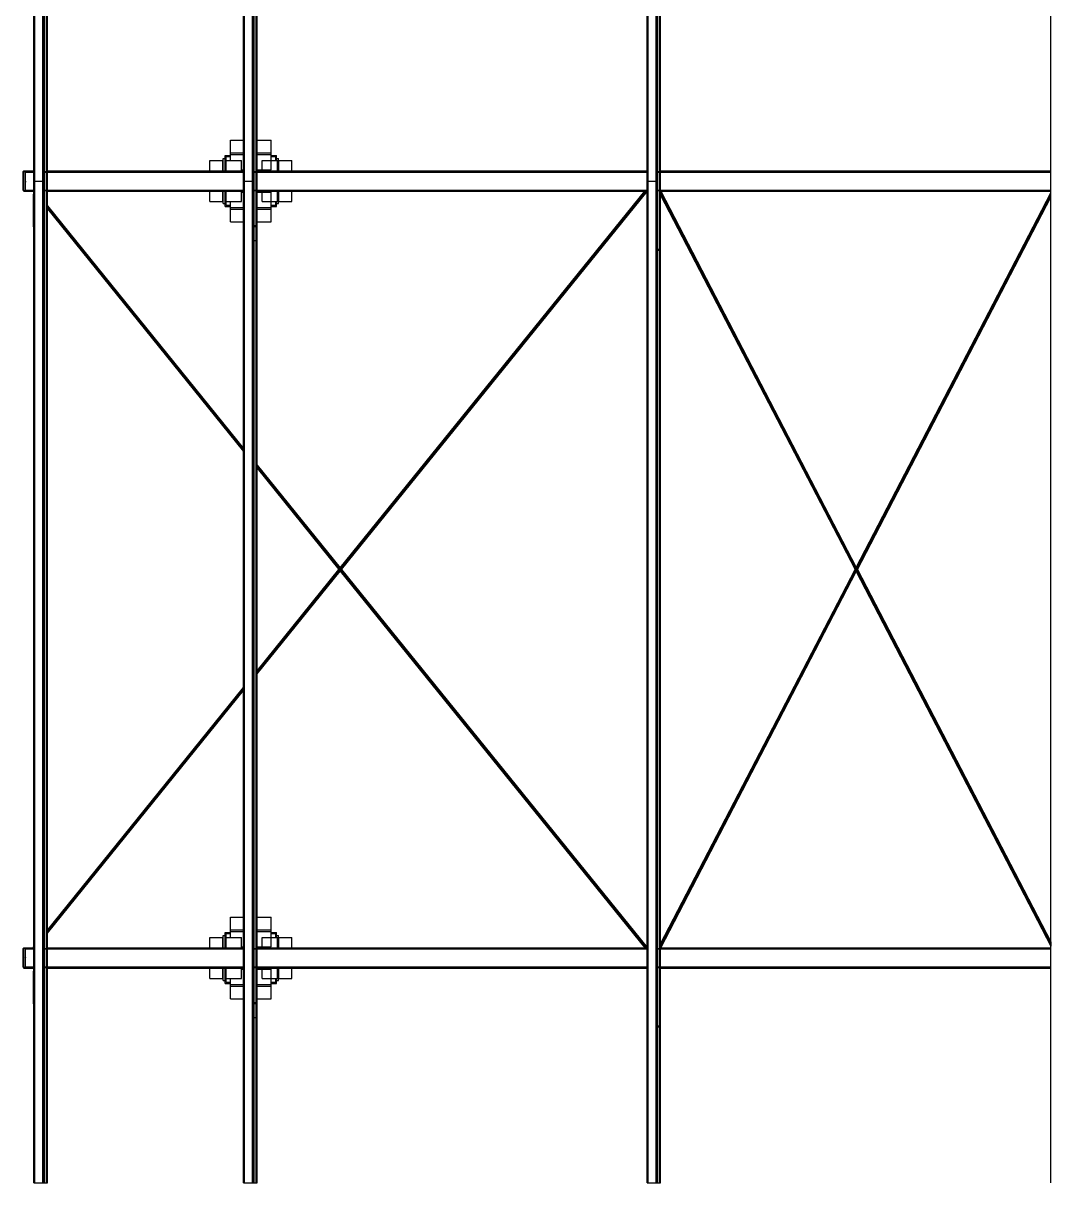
# Model space of a CAD drawing. Header units: millimetres. Extents: x 357 to 945, y 547 to 720.
# Drawn here: x 663.26 to 668.29, y 637.52 to 643.19 of the extents above; entities that cross this region are included whole.
import ezdxf

# ---------------------------------------------------------------- set-up
doc = ezdxf.new("R2010")
doc.units = ezdxf.units.MM
doc.layers.add('PLANTA-VIS', color=7, linetype='Continuous')

msp = doc.modelspace()

# ---------------------------------------------------------------- linework, layer by layer
at = {"layer": 'PLANTA-VIS'}
for p, q in [((663.31416, 642.41622), (663.31416, 646.26622)), ((663.31425, 642.41622), (663.31425, 646.26622)), ((663.31508, 642.41622), (663.31508, 646.26622)), ((663.31652, 642.41622), (663.31652, 646.26622)), ((663.31836, 642.41622), (663.31836, 646.26622)), ((663.35792, 642.41622), (663.35792, 646.26622)), ((663.35986, 642.41622), (663.35986, 646.26622)), ((663.36163, 642.41622), (663.36163, 646.26622)), ((663.36294, 642.41622), (663.36294, 646.26622)), ((663.3636, 642.41622), (663.3636, 646.26622)), ((663.36583, 642.41622), (663.36583, 646.26622)), ((663.37522, 642.41622), (663.37522, 646.26622)), ((663.37769, 642.41622), (663.37769, 646.26622)), ((663.37992, 642.41622), (663.37992, 646.26622)), ((664.3399, 642.41622), (664.3399, 646.26622)), ((664.33999, 642.41622), (664.33999, 646.26622)), ((664.34082, 642.41622), (664.34082, 646.26622)), ((664.34226, 642.41622), (664.34226, 646.26622)), ((664.3441, 642.41622), (664.3441, 646.26622)), ((664.38365, 642.41622), (664.38365, 646.26622)), ((664.3856, 642.41622), (664.3856, 646.26622)), ((664.38737, 642.41622), (664.38737, 646.26622)), ((664.38868, 642.41622), (664.38868, 646.26622)), ((664.38934, 642.41622), (664.38934, 646.26622)), ((664.39158, 642.41622), (664.39158, 646.26622)), ((664.4035, 642.41622), (664.4035, 646.26622)), ((664.40573, 642.41622), (664.40573, 646.26622)), ((666.3149, 642.41622), (666.3149, 646.26622)), ((666.31499, 642.41622), (666.31499, 646.26622)), ((666.31582, 642.41622), (666.31582, 646.26622)), ((666.31726, 642.41622), (666.31726, 646.26622)), ((666.3191, 642.41622), (666.3191, 646.26622)), ((666.35865, 642.41622), (666.35865, 646.26622)), ((666.3606, 642.41622), (666.3606, 646.26622)), ((666.36237, 642.41622), (666.36237, 646.26622)), ((666.36368, 642.41622), (666.36368, 646.26622)), ((666.36434, 642.41622), (666.36434, 646.26622)), ((666.36658, 642.41622), (666.36658, 646.26622)), ((666.3785, 642.41622), (666.3785, 646.26622)), ((666.38073, 642.41622), (666.38073, 646.26622)), ((668.2899, 642.41622), (668.2899, 646.26622)), ((664.40103, 642.41622), (664.40103, 646.04545)), ((666.37603, 642.41622), (666.37603, 645.92859)), ((664.27553, 642.55397), (664.27553, 642.61622)), ((664.27553, 642.61622), (664.3399, 642.61622)), ((664.40573, 642.61622), (664.47553, 642.61622)), ((664.47553, 642.55397), (664.47553, 642.61622)), ((664.25053, 642.49122), (664.25053, 642.54122)), ((664.25053, 642.54122), (664.27553, 642.54122)), ((664.27553, 642.54622), (664.27553, 642.55397)), ((664.27553, 642.55397), (664.3399, 642.55397)), ((664.27553, 642.51622), (664.27553, 642.54622)), ((664.27553, 642.54622), (664.3399, 642.54622)), ((664.40573, 642.55397), (664.47553, 642.55397)), ((664.40573, 642.54622), (664.47553, 642.54622)), ((664.47553, 642.54622), (664.47553, 642.55397)), ((664.47553, 642.47122), (664.47553, 642.54622)), ((664.47553, 642.54122), (664.50053, 642.54122)), ((664.50053, 642.51622), (664.50053, 642.54122)), ((664.17553, 642.51622), (664.23778, 642.51622)), ((664.17553, 642.46622), (664.17553, 642.51622)), ((664.23778, 642.51622), (664.24053, 642.51622)), ((664.23778, 642.46622), (664.23778, 642.51622)), ((664.24053, 642.46622), (664.24053, 642.52601)), ((664.24053, 642.52601), (664.25053, 642.52601)), ((664.25053, 642.49122), (664.25543, 642.49122)), ((664.25053, 642.46622), (664.25053, 642.49122)), ((664.25543, 642.51622), (664.33043, 642.51622)), ((664.25543, 642.46622), (664.25543, 642.51622)), ((664.25553, 642.53622), (664.27553, 642.53622)), ((664.25553, 642.51622), (664.25553, 642.53622)), ((664.33043, 642.46622), (664.33043, 642.51622)), ((664.43053, 642.46622), (664.43053, 642.51622)), ((664.43053, 642.51622), (664.50553, 642.51622)), ((664.47553, 642.53622), (664.49553, 642.53622)), ((664.49553, 642.53622), (664.49553, 642.51622)), ((664.50053, 642.52601), (664.51053, 642.52601)), ((664.50553, 642.46622), (664.50553, 642.51622)), ((664.51053, 642.46622), (664.51053, 642.52601)), ((664.51053, 642.51622), (664.51328, 642.51622)), ((664.51328, 642.51622), (664.57553, 642.51622)), ((664.51328, 642.46622), (664.51328, 642.51622)), ((664.57553, 642.46622), (664.57553, 642.51622)), ((663.26164, 642.46022), (663.26209, 642.46252)), ((663.26164, 642.37222), (663.26164, 642.46022)), ((663.26209, 642.46252), (663.26339, 642.46447)), ((663.26339, 642.46447), (663.26534, 642.46577)), ((663.26464, 642.46022), (663.26486, 642.46137)), ((663.26464, 642.37222), (663.26464, 642.46022)), ((663.26486, 642.46137), (663.26551, 642.46234)), ((663.26534, 642.46577), (663.26764, 642.46622)), ((663.26551, 642.46234), (663.26649, 642.46299)), ((663.26649, 642.46299), (663.26764, 642.46322)), ((663.26764, 642.46622), (663.27436, 642.46622)), ((663.26764, 642.46322), (663.27361, 642.46322)), ((663.27347, 642.46022), (663.27354, 642.46252)), ((663.27347, 642.37222), (663.27347, 642.46022)), ((663.27347, 642.46022), (663.31416, 642.46022)), ((663.27354, 642.46252), (663.27373, 642.46447)), ((663.27354, 642.46252), (663.31416, 642.46252)), ((663.27373, 642.46447), (663.27402, 642.46577)), ((663.27373, 642.46447), (663.31416, 642.46447)), ((663.27402, 642.46577), (663.27436, 642.46622)), ((663.27402, 642.46577), (663.31416, 642.46577)), ((663.27436, 642.46622), (663.31416, 642.46622)), ((663.36583, 642.46252), (663.37522, 642.46252)), ((663.36583, 642.46022), (663.37522, 642.46022)), ((663.37992, 642.46622), (664.3399, 642.46622)), ((663.37992, 642.46577), (664.3399, 642.46577)), ((663.37992, 642.46447), (664.3399, 642.46447)), ((663.37992, 642.46252), (664.3399, 642.46252)), ((663.37992, 642.46022), (664.3399, 642.46022)), ((664.33043, 642.47122), (664.3399, 642.47122)), ((664.39158, 642.46252), (664.40103, 642.46252)), ((664.39158, 642.46022), (664.40103, 642.46022)), ((664.40573, 642.47122), (664.47553, 642.47122)), ((664.40573, 642.46622), (666.3149, 642.46622)), ((664.40573, 642.46577), (666.3149, 642.46577)), ((664.40573, 642.46447), (666.3149, 642.46447)), ((664.40573, 642.46252), (666.3149, 642.46252)), ((664.40573, 642.46022), (666.3149, 642.46022)), ((666.36658, 642.46252), (666.37603, 642.46252)), ((666.36658, 642.46022), (666.37603, 642.46022)), ((666.38073, 642.46622), (668.2899, 642.46622)), ((666.38073, 642.46577), (668.2899, 642.46577)), ((666.38073, 642.46447), (668.2899, 642.46447)), ((666.38073, 642.46252), (668.2899, 642.46252)), ((666.38073, 642.46022), (668.2899, 642.46022)), ((663.26164, 642.37222), (663.26209, 642.36993)), ((663.26209, 642.36993), (663.26339, 642.36798)), ((663.26464, 642.37222), (663.26486, 642.37108)), ((663.26486, 642.37108), (663.26551, 642.3701)), ((663.26551, 642.3701), (663.26649, 642.36945)), ((663.26649, 642.36945), (663.26764, 642.36922)), ((663.26764, 642.36922), (663.27361, 642.36922)), ((663.27188, 642.4134), (663.27183, 642.41329)), ((663.27183, 642.41329), (663.27183, 642.41322)), ((663.27183, 642.41329), (663.27347, 642.41125)), ((663.27183, 642.41322), (663.27347, 642.41119)), ((663.27199, 642.41356), (663.27188, 642.4134)), ((663.27188, 642.4134), (663.27347, 642.41143)), ((663.27215, 642.41376), (663.27199, 642.41356)), ((663.27199, 642.41356), (663.27347, 642.41172)), ((663.27237, 642.414), (663.27215, 642.41376)), ((663.27215, 642.41376), (663.27347, 642.41213)), ((663.27264, 642.41427), (663.27237, 642.414)), ((663.27237, 642.414), (663.27347, 642.41264)), ((663.27296, 642.41457), (663.27264, 642.41427)), ((663.27264, 642.41427), (663.27347, 642.41324)), ((663.27331, 642.4149), (663.27296, 642.41457)), ((663.27296, 642.41457), (663.27347, 642.41394)), ((663.27347, 642.41505), (663.27331, 642.4149)), ((663.27331, 642.4149), (663.27347, 642.41471)), ((663.27347, 642.37222), (663.27354, 642.36993)), ((663.27347, 642.37222), (663.31416, 642.37222)), ((663.27354, 642.36993), (663.27373, 642.36798)), ((663.27354, 642.36993), (663.31416, 642.36993)), ((663.31416, 642.41622), (663.31425, 642.41622)), ((663.31416, 637.51622), (663.31416, 642.41622)), ((663.31416, 642.41622), (663.31425, 642.41622)), ((663.31425, 642.41622), (663.31508, 642.41622)), ((663.31425, 637.51622), (663.31425, 642.41622)), ((663.31425, 642.41622), (663.31508, 642.41622)), ((663.31508, 642.41622), (663.31652, 642.41622)), ((663.31508, 637.51622), (663.31508, 642.41622)), ((663.31508, 642.41622), (663.31652, 642.41622)), ((663.31652, 642.41622), (663.31836, 642.41622)), ((663.31652, 637.51622), (663.31652, 642.41622)), ((663.31652, 642.41622), (663.31836, 642.41622)), ((663.31836, 642.41622), (663.35792, 642.41622)), ((663.31836, 637.51622), (663.31836, 642.41622)), ((663.31836, 642.41622), (663.35792, 642.41622)), ((663.35792, 642.41622), (663.35986, 642.41622)), ((663.35792, 637.51622), (663.35792, 642.41622)), ((663.35792, 642.41622), (663.35986, 642.41622)), ((663.35986, 642.41622), (663.36163, 642.41622)), ((663.35986, 637.51622), (663.35986, 642.41622)), ((663.35986, 642.41622), (663.36163, 642.41622)), ((663.36163, 642.41622), (663.36294, 642.41622)), ((663.36163, 637.51622), (663.36163, 642.41622)), ((663.36163, 642.41622), (663.36294, 642.41622)), ((663.36294, 642.41622), (663.3636, 642.41622)), ((663.36294, 637.51622), (663.36294, 642.41622)), ((663.36294, 642.41622), (663.3636, 642.41622)), ((663.3636, 642.41622), (663.36583, 642.41622)), ((663.3636, 637.51622), (663.3636, 642.41622)), ((663.3636, 642.41622), (663.36583, 642.41622)), ((663.36583, 637.51622), (663.36583, 642.41622)), ((663.36583, 642.37222), (663.37522, 642.37222)), ((663.36583, 642.36993), (663.37522, 642.36993)), ((663.37522, 642.41622), (663.37769, 642.41622)), ((663.37522, 637.51622), (663.37522, 642.41622)), ((663.37522, 642.41622), (663.37769, 642.41622)), ((663.37769, 642.41622), (663.37992, 642.41622)), ((663.37769, 637.51622), (663.37769, 642.41622)), ((663.37769, 642.41622), (663.37992, 642.41622)), ((663.37992, 637.51622), (663.37992, 642.41622)), ((663.37992, 642.37222), (664.3399, 642.37222)), ((663.37992, 642.36993), (664.3399, 642.36993)), ((664.3399, 642.41622), (664.33999, 642.41622)), ((664.3399, 637.51622), (664.3399, 642.41622)), ((664.3399, 642.41622), (664.33999, 642.41622)), ((664.33999, 642.41622), (664.34082, 642.41622)), ((664.33999, 637.51622), (664.33999, 642.41622)), ((664.33999, 642.41622), (664.34082, 642.41622)), ((664.34082, 642.41622), (664.34226, 642.41622)), ((664.34082, 637.51622), (664.34082, 642.41622)), ((664.34082, 642.41622), (664.34226, 642.41622)), ((664.34226, 642.41622), (664.3441, 642.41622)), ((664.34226, 637.51622), (664.34226, 642.41622)), ((664.34226, 642.41622), (664.3441, 642.41622)), ((664.3441, 642.41622), (664.38365, 642.41622)), ((664.3441, 637.51622), (664.3441, 642.41622)), ((664.3441, 642.41622), (664.38365, 642.41622)), ((664.38365, 642.41622), (664.3856, 642.41622)), ((664.38365, 637.51622), (664.38365, 642.41622)), ((664.38365, 642.41622), (664.3856, 642.41622)), ((664.3856, 642.41622), (664.38737, 642.41622)), ((664.3856, 637.51622), (664.3856, 642.41622)), ((664.3856, 642.41622), (664.38737, 642.41622)), ((664.38737, 642.41622), (664.38868, 642.41622)), ((664.38737, 637.51622), (664.38737, 642.41622)), ((664.38737, 642.41622), (664.38868, 642.41622)), ((664.38868, 642.41622), (664.38934, 642.41622)), ((664.38868, 637.51622), (664.38868, 642.41622)), ((664.38868, 642.41622), (664.38934, 642.41622)), ((664.38934, 642.41622), (664.39158, 642.41622)), ((664.38934, 637.51622), (664.38934, 642.41622)), ((664.38934, 642.41622), (664.39158, 642.41622)), ((664.39158, 637.51622), (664.39158, 642.41622)), ((664.39158, 642.37222), (664.40103, 642.37222)), ((664.39158, 642.36993), (664.40103, 642.36993)), ((664.40103, 642.41622), (664.4035, 642.41622)), ((664.40103, 642.19837), (664.40103, 642.41622)), ((664.40103, 642.41622), (664.4035, 642.41622)), ((664.4035, 642.41622), (664.40573, 642.41622)), ((664.4035, 637.51622), (664.4035, 642.41622)), ((664.4035, 642.41622), (664.40573, 642.41622)), ((664.40573, 637.51622), (664.40573, 642.41622)), ((664.40573, 642.37222), (666.3149, 642.37222)), ((664.40573, 642.36993), (666.3149, 642.36993)), ((666.3149, 642.41622), (666.31499, 642.41622)), ((666.3149, 637.51622), (666.3149, 642.41622)), ((666.3149, 642.41622), (666.31499, 642.41622)), ((666.31499, 642.41622), (666.31582, 642.41622)), ((666.31499, 637.51622), (666.31499, 642.41622)), ((666.31499, 642.41622), (666.31582, 642.41622)), ((666.31582, 642.41622), (666.31726, 642.41622)), ((666.31582, 637.51622), (666.31582, 642.41622)), ((666.31582, 642.41622), (666.31726, 642.41622)), ((666.31726, 642.41622), (666.3191, 642.41622)), ((666.31726, 637.51622), (666.31726, 642.41622)), ((666.31726, 642.41622), (666.3191, 642.41622)), ((666.3191, 642.41622), (666.35865, 642.41622)), ((666.3191, 637.51622), (666.3191, 642.41622)), ((666.3191, 642.41622), (666.35865, 642.41622)), ((666.35865, 642.41622), (666.3606, 642.41622)), ((666.35865, 637.51622), (666.35865, 642.41622)), ((666.35865, 642.41622), (666.3606, 642.41622)), ((666.3606, 642.41622), (666.36237, 642.41622)), ((666.3606, 637.51622), (666.3606, 642.41622)), ((666.3606, 642.41622), (666.36237, 642.41622)), ((666.36237, 642.41622), (666.36368, 642.41622)), ((666.36237, 637.51622), (666.36237, 642.41622)), ((666.36237, 642.41622), (666.36368, 642.41622)), ((666.36368, 642.41622), (666.36434, 642.41622)), ((666.36368, 637.51622), (666.36368, 642.41622)), ((666.36368, 642.41622), (666.36434, 642.41622)), ((666.36434, 642.41622), (666.36658, 642.41622)), ((666.36434, 637.51622), (666.36434, 642.41622)), ((666.36434, 642.41622), (666.36658, 642.41622)), ((666.36658, 637.51622), (666.36658, 642.41622)), ((666.36658, 642.37222), (666.37603, 642.37222)), ((666.36658, 642.36993), (666.37603, 642.36993)), ((666.37603, 642.41622), (666.3785, 642.41622)), ((666.37603, 642.08402), (666.37603, 642.41622)), ((666.37603, 642.41622), (666.3785, 642.41622)), ((666.3785, 642.41622), (666.38073, 642.41622)), ((666.3785, 637.51622), (666.3785, 642.41622)), ((666.3785, 642.41622), (666.38073, 642.41622)), ((666.38073, 637.51622), (666.38073, 642.41622)), ((666.38073, 642.37222), (668.2899, 642.37222)), ((666.38073, 642.36993), (668.2899, 642.36993)), ((668.2899, 642.41622), (668.28999, 642.41622)), ((668.2899, 637.51622), (668.2899, 642.41622)), ((668.2899, 642.41622), (668.28999, 642.41622)), ((663.26339, 642.36798), (663.26534, 642.36668)), ((663.26534, 642.36668), (663.26764, 642.36622)), ((663.26764, 642.36622), (663.27436, 642.36622)), ((663.27373, 642.36798), (663.27402, 642.36668)), ((663.27373, 642.36798), (663.31416, 642.36798)), ((663.27402, 642.36668), (663.27436, 642.36622)), ((663.27402, 642.36668), (663.31416, 642.36668)), ((663.27436, 642.36622), (663.31416, 642.36622)), ((663.30987, 642.36622), (663.31416, 642.36091)), ((663.30992, 642.36622), (663.31416, 642.36097)), ((663.31006, 642.36622), (663.31416, 642.36115)), ((663.3103, 642.36622), (663.31416, 642.36144)), ((663.31062, 642.36622), (663.31416, 642.36184)), ((663.31104, 642.36622), (663.31416, 642.36235)), ((663.31153, 642.36622), (663.31416, 642.36296)), ((663.31209, 642.36622), (663.31416, 642.36365)), ((663.31268, 642.35043), (663.31367, 642.3553)), ((663.31268, 642.24465), (663.31268, 642.35043)), ((663.31271, 642.36622), (663.31416, 642.36442)), ((663.31338, 642.36622), (663.31416, 642.36526)), ((663.31367, 642.3553), (663.31416, 642.35602)), ((663.31367, 642.24951), (663.31367, 642.3553)), ((663.3141, 642.36622), (663.31416, 642.36614)), ((663.37992, 642.36798), (664.3399, 642.36798)), ((663.37992, 642.36668), (664.3399, 642.36668)), ((663.37992, 642.36622), (664.3399, 642.36622)), ((664.17553, 642.31622), (664.17553, 642.36622)), ((664.17553, 642.31622), (664.23778, 642.31622)), ((664.23778, 642.31622), (664.23778, 642.36622)), ((664.23778, 642.31622), (664.24053, 642.31622)), ((664.24053, 642.30643), (664.24053, 642.36622)), ((664.25053, 642.34122), (664.25053, 642.36622)), ((664.25053, 642.34122), (664.25543, 642.34122)), ((664.25053, 642.29122), (664.25053, 642.34122)), ((664.25543, 642.31622), (664.25543, 642.36622)), ((664.25543, 642.31622), (664.33043, 642.31622)), ((664.25553, 642.29622), (664.25553, 642.31622)), ((664.27553, 642.28622), (664.27553, 642.31622)), ((664.33043, 642.31622), (664.33043, 642.36622)), ((664.33043, 642.36122), (664.3399, 642.36122)), ((664.40573, 642.36798), (666.3149, 642.36798)), ((664.40573, 642.36668), (666.3149, 642.36668)), ((664.40573, 640.01336), (666.30969, 642.36622)), ((664.40573, 642.36622), (666.3149, 642.36622)), ((664.40573, 642.36122), (664.47553, 642.36122)), ((664.43053, 642.31622), (664.43053, 642.36622)), ((664.43053, 642.31622), (664.50553, 642.31622)), ((664.47553, 642.28622), (664.47553, 642.36122)), ((664.49553, 642.31622), (664.49553, 642.29622)), ((664.50053, 642.29122), (664.50053, 642.31622)), ((664.50553, 642.31622), (664.50553, 642.36622)), ((664.51053, 642.30643), (664.51053, 642.36622)), ((664.51053, 642.31622), (664.51328, 642.31622)), ((664.51328, 642.31622), (664.51328, 642.36622)), ((664.51328, 642.31622), (664.57553, 642.31622)), ((664.57553, 642.31622), (664.57553, 642.36622)), ((664.8123, 640.51673), (666.30893, 642.36622)), ((664.81233, 640.51768), (666.30818, 642.36622)), ((664.81236, 640.5186), (666.30747, 642.36622)), ((664.81239, 640.51948), (666.30679, 642.36622)), ((664.81244, 640.5203), (666.30617, 642.36622)), ((664.81249, 640.52106), (666.30561, 642.36622)), ((664.81255, 640.52175), (666.30512, 642.36622)), ((664.81262, 640.52234), (666.30471, 642.36622)), ((664.8127, 640.52284), (666.30438, 642.36622)), ((664.81278, 640.52323), (666.30414, 642.36622)), ((664.81286, 640.52352), (666.304, 642.36622)), ((664.81295, 640.52368), (666.30395, 642.36622)), ((664.81342, 640.51622), (666.31046, 642.36622)), ((664.81418, 640.51622), (666.31122, 642.36622)), ((664.81493, 640.51622), (666.31197, 642.36622)), ((664.81564, 640.51622), (666.31268, 642.36622)), ((664.81632, 640.51622), (666.31336, 642.36622)), ((664.81694, 640.51622), (666.31398, 642.36622)), ((664.8175, 640.51622), (666.31454, 642.36622)), ((664.81799, 640.51622), (666.3149, 642.36606)), ((664.8184, 640.51622), (666.3149, 642.36555)), ((664.81873, 640.51622), (666.3149, 642.36515)), ((664.81897, 640.51622), (666.3149, 642.36485)), ((664.81911, 640.51622), (666.3149, 642.36467)), ((664.81916, 640.51622), (666.3149, 642.36462)), ((666.38073, 642.36798), (668.2899, 642.36798)), ((666.38073, 642.36668), (668.2899, 642.36668)), ((666.38073, 642.36622), (668.2899, 642.36622)), ((666.38073, 642.36564), (667.33762, 640.52453)), ((666.38073, 642.36469), (667.33756, 640.52372)), ((666.38073, 642.36364), (667.3375, 640.52279)), ((666.38073, 642.36251), (667.33744, 640.52175)), ((666.38073, 642.3613), (667.3374, 640.52063)), ((666.38073, 642.36005), (667.33737, 640.51943)), ((666.38073, 642.35876), (667.33735, 640.51818)), ((666.38073, 642.35746), (667.33735, 640.51689)), ((666.38073, 642.35618), (668.2899, 638.68284)), ((666.38073, 642.35492), (667.33638, 640.51622)), ((666.38073, 642.35371), (667.33575, 640.51622)), ((666.38073, 642.35258), (667.33516, 640.51622)), ((666.38073, 642.35153), (667.33461, 640.51622)), ((666.38073, 642.35058), (667.33412, 640.51622)), ((666.38073, 642.34976), (667.33369, 640.51622)), ((666.38073, 638.67626), (668.2899, 642.3496)), ((666.38073, 642.34906), (667.33333, 640.51622)), ((666.38073, 642.34851), (667.33304, 640.51622)), ((666.38073, 642.34811), (667.33284, 640.51622)), ((666.38073, 642.34786), (667.33271, 640.51622)), ((666.38073, 642.34778), (667.33267, 640.51622)), ((666.38086, 642.36622), (667.3377, 640.52521)), ((666.38122, 642.36622), (667.33778, 640.52575)), ((666.38151, 642.36622), (667.33786, 640.52614)), ((666.38172, 642.36622), (667.33795, 640.52638)), ((666.38185, 642.36622), (667.33801, 640.5265)), ((666.38189, 642.36622), (667.33803, 640.52654)), ((667.33732, 640.51804), (668.2899, 642.35085)), ((667.33735, 640.5193), (668.2899, 642.35206)), ((667.33739, 640.52051), (668.2899, 642.3532)), ((667.33743, 640.52164), (668.2899, 642.35425)), ((667.33748, 640.52269), (668.2899, 642.35519)), ((667.33754, 640.52363), (668.2899, 642.35602)), ((667.33761, 640.52446), (668.2899, 642.35671)), ((667.33769, 640.52515), (668.2899, 642.35726)), ((667.3377, 640.51622), (668.2899, 642.34831)), ((667.33777, 640.52571), (668.2899, 642.35767)), ((667.33785, 640.52611), (668.2899, 642.35791)), ((667.33794, 640.52636), (668.2899, 642.35799)), ((667.33837, 640.51622), (668.2899, 642.34701)), ((667.33904, 640.51622), (668.2899, 642.34573)), ((667.33969, 640.51622), (668.2899, 642.34447)), ((667.34032, 640.51622), (668.2899, 642.34327)), ((667.34091, 640.51622), (668.2899, 642.34213)), ((667.34146, 640.51622), (668.2899, 642.34108)), ((667.34195, 640.51622), (668.2899, 642.34013)), ((667.34238, 640.51622), (668.2899, 642.33931)), ((667.34274, 640.51622), (668.2899, 642.33861)), ((667.34302, 640.51622), (668.2899, 642.33806)), ((667.34323, 640.51622), (668.2899, 642.33766)), ((667.34336, 640.51622), (668.2899, 642.33742)), ((667.3434, 640.51622), (668.2899, 642.33734)), ((663.37992, 642.29479), (664.3399, 641.10847)), ((663.37992, 642.29473), (664.3399, 641.10841)), ((663.37992, 642.29455), (664.3399, 641.10823)), ((663.37992, 642.29425), (664.3399, 641.10794)), ((663.37992, 642.29385), (664.3399, 641.10753)), ((663.37992, 642.29334), (664.3399, 641.10702)), ((663.37992, 642.29273), (664.3399, 641.10642)), ((663.37992, 642.29204), (664.3399, 641.10572)), ((663.37992, 642.29127), (664.3399, 641.10495)), ((663.37992, 642.29044), (664.3399, 641.10412)), ((663.37992, 642.28955), (664.3399, 641.10324)), ((663.37992, 642.28863), (664.3399, 641.10232)), ((663.37992, 642.28769), (664.3399, 641.10137)), ((663.37992, 642.28674), (664.3399, 641.10042)), ((663.37992, 642.2858), (664.3399, 641.09948)), ((663.37992, 642.28487), (664.3399, 641.09856)), ((663.37992, 642.28399), (664.3399, 641.09767)), ((663.37992, 642.28316), (664.3399, 641.09684)), ((663.37992, 642.28239), (664.3399, 641.09607)), ((663.37992, 642.2817), (664.3399, 641.09538)), ((663.37992, 642.28109), (664.3399, 641.09477)), ((663.37992, 642.28058), (664.3399, 641.09426)), ((663.37992, 642.28018), (664.3399, 641.09386)), ((663.37992, 642.27988), (664.3399, 641.09356)), ((663.37992, 642.2797), (664.3399, 641.09339)), ((663.37992, 642.27964), (664.3399, 641.09333)), ((664.24053, 642.30643), (664.25053, 642.30643)), ((664.25053, 642.29122), (664.27553, 642.29122)), ((664.27553, 642.29622), (664.25553, 642.29622)), ((664.27553, 642.27847), (664.27553, 642.28622)), ((664.27553, 642.28622), (664.3399, 642.28622)), ((664.27553, 642.21622), (664.27553, 642.27847)), ((664.27553, 642.27847), (664.3399, 642.27847)), ((664.40573, 642.28622), (664.47553, 642.28622)), ((664.40573, 642.27847), (664.47553, 642.27847)), ((664.49553, 642.29622), (664.47553, 642.29622)), ((664.47553, 642.29122), (664.50053, 642.29122)), ((664.47553, 642.27847), (664.47553, 642.28622)), ((664.47553, 642.21622), (664.47553, 642.27847)), ((664.50053, 642.30643), (664.51053, 642.30643)), ((663.31268, 642.24465), (663.31367, 642.24951)), ((663.31268, 642.19182), (663.31268, 642.24465)), ((663.31367, 642.24951), (663.31416, 642.25023)), ((664.27553, 642.21622), (664.3399, 642.21622)), ((664.39158, 642.19819), (664.40292, 642.19819)), ((664.40292, 642.19819), (664.40292, 642.19829)), ((664.40292, 642.19656), (664.40292, 642.19819)), ((664.40573, 642.21622), (664.47553, 642.21622)), ((663.31268, 642.19182), (663.31367, 642.18695)), ((663.31367, 642.18695), (663.31416, 642.18622)), ((664.39158, 642.19334), (664.40103, 642.19334)), ((664.40103, 638.39837), (664.40103, 642.19545)), ((664.39158, 642.12551), (664.40024, 642.12551)), ((664.39158, 642.12066), (664.39201, 642.12066)), ((666.36658, 642.08339), (666.37792, 642.08339)), ((666.36658, 642.07859), (666.37792, 642.07859)), ((666.37603, 638.28402), (666.37603, 642.07859)), ((666.37792, 642.08339), (666.37792, 642.08394)), ((666.37792, 642.07859), (666.37792, 642.08339)), ((666.36658, 642.01146), (666.36681, 642.01146)), ((664.40573, 641.02712), (664.81303, 640.52379)), ((664.40573, 641.02706), (664.81301, 640.52376)), ((664.40573, 641.02688), (664.81294, 640.52366)), ((664.40573, 641.02659), (664.81285, 640.52348)), ((664.40573, 641.02618), (664.81277, 640.52318)), ((664.40573, 641.02567), (664.81269, 640.52277)), ((664.40573, 641.02507), (664.81262, 640.52225)), ((664.40573, 641.02437), (664.81255, 640.52164)), ((664.40573, 641.0236), (664.81249, 640.52094)), ((664.40573, 641.02277), (664.81244, 640.52017)), ((664.40573, 641.02189), (664.8124, 640.51934)), ((664.40573, 641.02097), (664.81237, 640.51845)), ((664.40573, 641.02002), (664.81236, 640.51752)), ((664.40573, 641.01907), (666.30969, 638.66622)), ((664.40573, 641.01813), (664.81189, 640.51622)), ((664.40573, 641.01721), (664.81114, 640.51622)), ((664.40573, 641.01632), (664.81043, 640.51622)), ((664.40573, 641.01549), (664.80975, 640.51622)), ((664.40573, 641.01472), (664.80913, 640.51622)), ((664.40573, 641.01403), (664.80857, 640.51622)), ((664.40573, 641.01342), (664.80808, 640.51622)), ((664.40573, 641.01291), (664.80767, 640.51622)), ((664.40573, 641.01251), (664.80734, 640.51622)), ((664.40573, 641.01221), (664.8071, 640.51622)), ((664.40573, 641.01204), (664.80696, 640.51622)), ((664.40573, 641.01198), (664.80691, 640.51622)), ((664.40573, 640.02046), (664.80691, 640.51622)), ((664.40573, 640.01431), (664.81189, 640.51622)), ((664.40573, 640.01523), (664.81114, 640.51622)), ((664.40573, 640.01611), (664.81043, 640.51622)), ((664.40573, 640.01694), (664.80975, 640.51622)), ((664.40573, 640.01771), (664.80913, 640.51622)), ((664.40573, 640.01841), (664.80857, 640.51622)), ((664.40573, 640.01901), (664.80808, 640.51622)), ((664.40573, 640.01952), (664.80767, 640.51622)), ((664.40573, 640.01993), (664.80734, 640.51622)), ((664.40573, 640.02022), (664.8071, 640.51622)), ((664.40573, 640.0204), (664.80696, 640.51622)), ((664.40573, 640.01241), (664.81236, 640.51491)), ((664.40573, 640.01147), (664.81237, 640.51398)), ((664.40573, 640.01055), (664.8124, 640.51309)), ((664.40573, 640.00966), (664.81244, 640.51226)), ((664.40573, 640.00883), (664.81249, 640.51149)), ((664.40573, 640.00806), (664.81255, 640.51079)), ((664.40573, 640.00737), (664.81262, 640.51018)), ((664.40573, 640.00676), (664.81269, 640.50967)), ((664.40573, 640.00625), (664.81277, 640.50926)), ((664.40573, 640.00585), (664.81285, 640.50896)), ((664.40573, 640.00555), (664.81294, 640.50877)), ((664.40573, 640.00538), (664.81301, 640.50868)), ((664.40573, 640.00532), (664.81303, 640.50865)), ((664.8123, 640.5157), (666.30892, 638.66622)), ((664.81233, 640.51475), (666.30818, 638.66622)), ((664.81236, 640.51383), (666.30746, 638.66622)), ((664.81239, 640.51295), (666.30679, 638.66622)), ((664.81244, 640.51213), (666.30617, 638.66622)), ((664.81249, 640.51137), (666.30561, 638.66622)), ((664.81255, 640.51069), (666.30512, 638.66622)), ((664.81262, 640.51009), (666.3047, 638.66622)), ((664.8127, 640.50959), (666.30438, 638.66622)), ((664.81278, 640.5092), (666.30414, 638.66622)), ((664.81286, 640.50892), (666.30399, 638.66622)), ((664.81295, 640.50875), (666.30395, 638.66622)), ((664.81342, 640.51622), (666.31046, 638.66622)), ((664.81418, 640.51622), (666.31122, 638.66622)), ((664.81493, 640.51622), (666.31197, 638.66622)), ((664.81564, 640.51622), (666.31268, 638.66622)), ((664.81632, 640.51622), (666.31335, 638.66622)), ((664.81694, 640.51622), (666.31398, 638.66622)), ((664.8175, 640.51622), (666.31454, 638.66622)), ((664.81799, 640.51622), (666.3149, 638.66637)), ((664.8184, 640.51622), (666.3149, 638.66688)), ((664.81873, 640.51622), (666.3149, 638.66729)), ((664.81897, 640.51622), (666.3149, 638.66758)), ((664.81911, 640.51622), (666.3149, 638.66776)), ((664.81916, 640.51622), (666.3149, 638.66782)), ((666.38073, 638.68465), (667.33267, 640.51622)), ((666.38073, 638.67751), (667.33638, 640.51622)), ((666.38073, 638.67872), (667.33575, 640.51622)), ((666.38073, 638.67986), (667.33516, 640.51622)), ((666.38073, 638.68091), (667.33461, 640.51622)), ((666.38073, 638.68185), (667.33412, 640.51622)), ((666.38073, 638.68268), (667.33369, 640.51622)), ((666.38073, 638.68337), (667.33333, 640.51622)), ((666.38073, 638.68392), (667.33304, 640.51622)), ((666.38073, 638.68433), (667.33284, 640.51622)), ((666.38073, 638.68457), (667.33271, 640.51622)), ((666.38073, 638.67497), (667.33735, 640.51554)), ((666.38073, 638.67367), (667.33735, 640.51425)), ((666.38073, 638.67239), (667.33737, 640.513)), ((666.38073, 638.67113), (667.3374, 640.51181)), ((666.38073, 638.66993), (667.33744, 640.51068)), ((666.38073, 638.66879), (667.3375, 640.50965)), ((666.38073, 638.66774), (667.33756, 640.50871)), ((666.38073, 638.66679), (667.33762, 640.5079)), ((666.38086, 638.66622), (667.3377, 640.50722)), ((666.38123, 638.66622), (667.33778, 640.50668)), ((666.38151, 638.66622), (667.33786, 640.50629)), ((666.38172, 638.66622), (667.33795, 640.50605)), ((666.38185, 638.66622), (667.33801, 640.50593)), ((666.38189, 638.66622), (667.33803, 640.50589)), ((667.33732, 640.51439), (668.2899, 638.68158)), ((667.33735, 640.51313), (668.2899, 638.68037)), ((667.33739, 640.51193), (668.2899, 638.67924)), ((667.33743, 640.51079), (668.2899, 638.67819)), ((667.33748, 640.50975), (668.2899, 638.67724)), ((667.33754, 640.5088), (668.2899, 638.67642)), ((667.33761, 640.50798), (668.2899, 638.67572)), ((667.33769, 640.50728), (668.2899, 638.67517)), ((667.3377, 640.51622), (668.2899, 638.68412)), ((667.33777, 640.50673), (668.2899, 638.67477)), ((667.33785, 640.50632), (668.2899, 638.67452)), ((667.33794, 640.50607), (668.2899, 638.67444)), ((667.33837, 640.51622), (668.2899, 638.68542)), ((667.33904, 640.51622), (668.2899, 638.68671)), ((667.33969, 640.51622), (668.2899, 638.68796)), ((667.34032, 640.51622), (668.2899, 638.68917)), ((667.34091, 640.51622), (668.2899, 638.6903)), ((667.34146, 640.51622), (668.2899, 638.69135)), ((667.34195, 640.51622), (668.2899, 638.6923)), ((667.34238, 640.51622), (668.2899, 638.69313)), ((667.34274, 640.51622), (668.2899, 638.69382)), ((667.34302, 640.51622), (668.2899, 638.69437)), ((667.34323, 640.51622), (668.2899, 638.69477)), ((667.34336, 640.51622), (668.2899, 638.69502)), ((667.3434, 640.51622), (668.2899, 638.6951)), ((663.37992, 638.75279), (664.3399, 639.93911)), ((663.37992, 638.75273), (664.3399, 639.93905)), ((663.37992, 638.75255), (664.3399, 639.93887)), ((663.37992, 638.75226), (664.3399, 639.93857)), ((663.37992, 638.75185), (664.3399, 639.93817)), ((663.37992, 638.75134), (664.3399, 639.93766)), ((663.37992, 638.75074), (664.3399, 639.93705)), ((663.37992, 638.75004), (664.3399, 639.93636)), ((663.37992, 638.74928), (664.3399, 639.93559)), ((663.37992, 638.74844), (664.3399, 639.93476)), ((663.37992, 638.74756), (664.3399, 639.93388)), ((663.37992, 638.74664), (664.3399, 639.93295)), ((663.37992, 638.74569), (664.3399, 639.93201)), ((663.37992, 638.74474), (664.3399, 639.93106)), ((663.37992, 638.7438), (664.3399, 639.93012)), ((663.37992, 638.74288), (664.3399, 639.9292)), ((663.37992, 638.742), (664.3399, 639.92831)), ((663.37992, 638.74116), (664.3399, 639.92748)), ((663.37992, 638.74039), (664.3399, 639.92671)), ((663.37992, 638.7397), (664.3399, 639.92602)), ((663.37992, 638.73909), (664.3399, 639.92541)), ((663.37992, 638.73858), (664.3399, 639.9249)), ((663.37992, 638.73818), (664.3399, 639.9245)), ((663.37992, 638.73789), (664.3399, 639.9242)), ((663.37992, 638.73771), (664.3399, 639.92402)), ((663.37992, 638.73765), (664.3399, 639.92396)), ((664.27553, 638.75397), (664.27553, 638.81622)), ((664.27553, 638.81622), (664.3399, 638.81622)), ((664.40573, 638.81622), (664.47553, 638.81622)), ((664.47553, 638.75397), (664.47553, 638.81622)), ((664.25053, 638.69122), (664.25053, 638.74122)), ((664.25053, 638.74122), (664.27553, 638.74122)), ((664.27553, 638.74622), (664.27553, 638.75397)), ((664.27553, 638.75397), (664.3399, 638.75397)), ((664.27553, 638.71622), (664.27553, 638.74622)), ((664.27553, 638.74622), (664.3399, 638.74622)), ((664.40573, 638.75397), (664.47553, 638.75397)), ((664.40573, 638.74622), (664.47553, 638.74622)), ((664.47553, 638.74622), (664.47553, 638.75397)), ((664.47553, 638.67122), (664.47553, 638.74622)), ((664.47553, 638.74122), (664.50053, 638.74122)), ((664.50053, 638.71622), (664.50053, 638.74122)), ((664.17553, 638.71622), (664.23778, 638.71622)), ((664.17553, 638.66622), (664.17553, 638.71622)), ((664.23778, 638.71622), (664.24053, 638.71622)), ((664.23778, 638.66622), (664.23778, 638.71622)), ((664.24053, 638.66622), (664.24053, 638.72601)), ((664.24053, 638.72601), (664.25053, 638.72601)), ((664.25053, 638.69122), (664.25543, 638.69122)), ((664.25053, 638.66622), (664.25053, 638.69122)), ((664.25543, 638.71622), (664.33043, 638.71622)), ((664.25543, 638.66622), (664.25543, 638.71622)), ((664.25553, 638.73622), (664.27553, 638.73622)), ((664.25553, 638.71622), (664.25553, 638.73622)), ((664.33043, 638.66622), (664.33043, 638.71622)), ((664.43053, 638.66622), (664.43053, 638.71622)), ((664.43053, 638.71622), (664.50553, 638.71622)), ((664.47553, 638.73622), (664.49553, 638.73622)), ((664.49553, 638.73622), (664.49553, 638.71622)), ((664.50053, 638.72601), (664.51053, 638.72601)), ((664.50553, 638.66622), (664.50553, 638.71622)), ((664.51053, 638.66622), (664.51053, 638.72601)), ((664.51053, 638.71622), (664.51328, 638.71622)), ((664.51328, 638.71622), (664.57553, 638.71622)), ((664.51328, 638.66622), (664.51328, 638.71622)), ((664.57553, 638.66622), (664.57553, 638.71622)), ((663.26164, 638.66022), (663.26209, 638.66252)), ((663.26164, 638.57222), (663.26164, 638.66022)), ((663.26209, 638.66252), (663.26339, 638.66447)), ((663.26339, 638.66447), (663.26534, 638.66577)), ((663.26464, 638.66022), (663.26486, 638.66137)), ((663.26464, 638.57222), (663.26464, 638.66022)), ((663.26486, 638.66137), (663.26551, 638.66234)), ((663.26534, 638.66577), (663.26764, 638.66622)), ((663.26551, 638.66234), (663.26649, 638.66299)), ((663.26649, 638.66299), (663.26764, 638.66322)), ((663.26764, 638.66622), (663.27436, 638.66622)), ((663.26764, 638.66322), (663.27361, 638.66322)), ((663.27347, 638.66022), (663.27354, 638.66252)), ((663.27347, 638.57222), (663.27347, 638.66022)), ((663.27347, 638.66022), (663.31416, 638.66022)), ((663.27354, 638.66252), (663.27373, 638.66447)), ((663.27354, 638.66252), (663.31416, 638.66252)), ((663.27373, 638.66447), (663.27402, 638.66577)), ((663.27373, 638.66447), (663.31416, 638.66447)), ((663.27402, 638.66577), (663.27436, 638.66622)), ((663.27402, 638.66577), (663.31416, 638.66577)), ((663.27436, 638.66622), (663.31416, 638.66622)), ((663.30987, 638.66622), (663.31416, 638.67153)), ((663.30992, 638.66622), (663.31416, 638.67147)), ((663.31006, 638.66622), (663.31416, 638.67129)), ((663.3103, 638.66622), (663.31416, 638.67099)), ((663.31063, 638.66622), (663.31416, 638.67059)), ((663.31104, 638.66622), (663.31416, 638.67008)), ((663.31153, 638.66622), (663.31416, 638.66947)), ((663.31209, 638.66622), (663.31416, 638.66878)), ((663.31271, 638.66622), (663.31416, 638.66801)), ((663.31339, 638.66622), (663.31416, 638.66718)), ((663.3141, 638.66622), (663.31416, 638.66629)), ((663.36583, 638.66252), (663.37522, 638.66252)), ((663.36583, 638.66022), (663.37522, 638.66022)), ((663.37992, 638.66622), (664.3399, 638.66622)), ((663.37992, 638.66577), (664.3399, 638.66577)), ((663.37992, 638.66447), (664.3399, 638.66447)), ((663.37992, 638.66252), (664.3399, 638.66252)), ((663.37992, 638.66022), (664.3399, 638.66022)), ((664.33043, 638.67122), (664.3399, 638.67122)), ((664.39158, 638.66252), (664.40103, 638.66252)), ((664.39158, 638.66022), (664.40103, 638.66022)), ((664.40573, 638.67122), (664.47553, 638.67122)), ((664.40573, 638.66622), (666.3149, 638.66622)), ((664.40573, 638.66577), (666.3149, 638.66577)), ((664.40573, 638.66447), (666.3149, 638.66447)), ((664.40573, 638.66252), (666.3149, 638.66252)), ((664.40573, 638.66022), (666.3149, 638.66022)), ((666.36658, 638.66252), (666.37603, 638.66252)), ((666.36658, 638.66022), (666.37603, 638.66022)), ((666.38073, 638.66622), (668.2899, 638.66622)), ((666.38073, 638.66577), (668.2899, 638.66577)), ((666.38073, 638.66447), (668.2899, 638.66447)), ((666.38073, 638.66252), (668.2899, 638.66252)), ((666.38073, 638.66022), (668.2899, 638.66022)), ((663.26164, 638.57222), (663.26209, 638.56993)), ((663.26209, 638.56993), (663.26339, 638.56798)), ((663.26339, 638.56798), (663.26534, 638.56668)), ((663.26464, 638.57222), (663.26486, 638.57108)), ((663.26486, 638.57108), (663.26551, 638.5701)), ((663.26551, 638.5701), (663.26649, 638.56945)), ((663.26649, 638.56945), (663.26764, 638.56922)), ((663.26764, 638.56922), (663.27361, 638.56922)), ((663.27183, 638.61921), (663.27347, 638.62124)), ((663.27183, 638.61915), (663.27347, 638.62118)), ((663.27183, 638.61921), (663.27183, 638.61915)), ((663.27183, 638.61915), (663.27188, 638.61903)), ((663.27188, 638.61903), (663.27347, 638.621)), ((663.27188, 638.61903), (663.27199, 638.61887)), ((663.27199, 638.61887), (663.27347, 638.62071)), ((663.27199, 638.61887), (663.27215, 638.61867)), ((663.27215, 638.61867), (663.27347, 638.62031)), ((663.27215, 638.61867), (663.27237, 638.61844)), ((663.27237, 638.61844), (663.27347, 638.6198)), ((663.27237, 638.61844), (663.27264, 638.61816)), ((663.27264, 638.61816), (663.27347, 638.61919)), ((663.27264, 638.61816), (663.27296, 638.61786)), ((663.27296, 638.61786), (663.27347, 638.6185)), ((663.27296, 638.61786), (663.27331, 638.61753)), ((663.27331, 638.61753), (663.27347, 638.61773)), ((663.27331, 638.61753), (663.27347, 638.61738)), ((663.27347, 638.57222), (663.27354, 638.56993)), ((663.27347, 638.57222), (663.31416, 638.57222)), ((663.27354, 638.56993), (663.27373, 638.56798)), ((663.27354, 638.56993), (663.31416, 638.56993)), ((663.27373, 638.56798), (663.27402, 638.56668)), ((663.27373, 638.56798), (663.31416, 638.56798)), ((663.36583, 638.57222), (663.37522, 638.57222)), ((663.36583, 638.56993), (663.37522, 638.56993)), ((663.37992, 638.57222), (664.3399, 638.57222)), ((663.37992, 638.56993), (664.3399, 638.56993)), ((663.37992, 638.56798), (664.3399, 638.56798)), ((664.39158, 638.57222), (664.40103, 638.57222)), ((664.39158, 638.56993), (664.40103, 638.56993)), ((664.40573, 638.57222), (666.3149, 638.57222)), ((664.40573, 638.56993), (666.3149, 638.56993)), ((664.40573, 638.56798), (666.3149, 638.56798)), ((666.36658, 638.57222), (666.37603, 638.57222)), ((666.36658, 638.56993), (666.37603, 638.56993)), ((666.38073, 638.57222), (668.2899, 638.57222)), ((666.38073, 638.56993), (668.2899, 638.56993)), ((666.38073, 638.56798), (668.2899, 638.56798)), ((663.26534, 638.56668), (663.26764, 638.56622)), ((663.26764, 638.56622), (663.27436, 638.56622)), ((663.27402, 638.56668), (663.27436, 638.56622)), ((663.27402, 638.56668), (663.31416, 638.56668)), ((663.27436, 638.56622), (663.31416, 638.56622)), ((663.31268, 638.55043), (663.31367, 638.5553)), ((663.31268, 638.44465), (663.31268, 638.55043)), ((663.31367, 638.5553), (663.31416, 638.55602)), ((663.31367, 638.44951), (663.31367, 638.5553)), ((663.37992, 638.56668), (664.3399, 638.56668)), ((663.37992, 638.56622), (664.3399, 638.56622)), ((664.17553, 638.51622), (664.17553, 638.56622)), ((664.17553, 638.51622), (664.23778, 638.51622)), ((664.23778, 638.51622), (664.23778, 638.56622)), ((664.23778, 638.51622), (664.24053, 638.51622)), ((664.24053, 638.50643), (664.24053, 638.56622)), ((664.25053, 638.54122), (664.25053, 638.56622)), ((664.25053, 638.54122), (664.25543, 638.54122)), ((664.25053, 638.49122), (664.25053, 638.54122)), ((664.25543, 638.51622), (664.25543, 638.56622)), ((664.25543, 638.51622), (664.33043, 638.51622)), ((664.25553, 638.49622), (664.25553, 638.51622)), ((664.27553, 638.48622), (664.27553, 638.51622)), ((664.33043, 638.51622), (664.33043, 638.56622)), ((664.33043, 638.56122), (664.3399, 638.56122)), ((664.40573, 638.56668), (666.3149, 638.56668)), ((664.40573, 638.56622), (666.3149, 638.56622)), ((664.40573, 638.56122), (664.47553, 638.56122)), ((664.43053, 638.51622), (664.43053, 638.56622)), ((664.43053, 638.51622), (664.50553, 638.51622)), ((664.47553, 638.48622), (664.47553, 638.56122)), ((664.49553, 638.51622), (664.49553, 638.49622)), ((664.50053, 638.49122), (664.50053, 638.51622)), ((664.50553, 638.51622), (664.50553, 638.56622)), ((664.51053, 638.50643), (664.51053, 638.56622)), ((664.51053, 638.51622), (664.51328, 638.51622)), ((664.51328, 638.51622), (664.51328, 638.56622)), ((664.51328, 638.51622), (664.57553, 638.51622)), ((664.57553, 638.51622), (664.57553, 638.56622)), ((666.38073, 638.56668), (668.2899, 638.56668)), ((666.38073, 638.56622), (668.2899, 638.56622)), ((664.24053, 638.50643), (664.25053, 638.50643)), ((664.25053, 638.49122), (664.27553, 638.49122)), ((664.27553, 638.49622), (664.25553, 638.49622)), ((664.27553, 638.47847), (664.27553, 638.48622)), ((664.27553, 638.48622), (664.3399, 638.48622)), ((664.27553, 638.41622), (664.27553, 638.47847)), ((664.27553, 638.47847), (664.3399, 638.47847)), ((664.40573, 638.48622), (664.47553, 638.48622)), ((664.40573, 638.47847), (664.47553, 638.47847)), ((664.49553, 638.49622), (664.47553, 638.49622)), ((664.47553, 638.49122), (664.50053, 638.49122)), ((664.47553, 638.47847), (664.47553, 638.48622)), ((664.47553, 638.41622), (664.47553, 638.47847)), ((664.50053, 638.50643), (664.51053, 638.50643)), ((663.31268, 638.44465), (663.31367, 638.44951)), ((663.31268, 638.39182), (663.31268, 638.44465)), ((663.31367, 638.44951), (663.31416, 638.45023)), ((664.27553, 638.41622), (664.3399, 638.41622)), ((664.39158, 638.39819), (664.40292, 638.39819)), ((664.40292, 638.39819), (664.40292, 638.39829)), ((664.40292, 638.39656), (664.40292, 638.39819)), ((664.40573, 638.41622), (664.47553, 638.41622)), ((663.31268, 638.39182), (663.31367, 638.38695)), ((663.31367, 638.38695), (663.31416, 638.38622)), ((664.39158, 638.39334), (664.40103, 638.39334)), ((664.40103, 637.51622), (664.40103, 638.39545)), ((664.39158, 638.32551), (664.40024, 638.32551)), ((664.39158, 638.32066), (664.39201, 638.32066)), ((666.36658, 638.28339), (666.37792, 638.28339)), ((666.36658, 638.27859), (666.37792, 638.27859)), ((666.37603, 637.51622), (666.37603, 638.27859)), ((666.37792, 638.28339), (666.37792, 638.28394)), ((666.37792, 638.27859), (666.37792, 638.28339)), ((666.36658, 638.21146), (666.36681, 638.21146)), ((663.31416, 637.51622), (663.31425, 637.51622)), ((663.31425, 637.51622), (663.31508, 637.51622)), ((663.31508, 637.51622), (663.31652, 637.51622)), ((663.31652, 637.51622), (663.31836, 637.51622)), ((663.31836, 637.51622), (663.35792, 637.51622)), ((663.35792, 637.51622), (663.35986, 637.51622)), ((663.35986, 637.51622), (663.36163, 637.51622)), ((663.36163, 637.51622), (663.36294, 637.51622)), ((663.36294, 637.51622), (663.3636, 637.51622)), ((663.3636, 637.51622), (663.36583, 637.51622)), ((663.36583, 637.51622), (663.37522, 637.51622)), ((663.37522, 637.51622), (663.37769, 637.51622)), ((663.37769, 637.51622), (663.37992, 637.51622)), ((664.3399, 637.51622), (664.33999, 637.51622)), ((664.33999, 637.51622), (664.34082, 637.51622)), ((664.34082, 637.51622), (664.34226, 637.51622)), ((664.34226, 637.51622), (664.3441, 637.51622)), ((664.3441, 637.51622), (664.38365, 637.51622)), ((664.38365, 637.51622), (664.3856, 637.51622)), ((664.3856, 637.51622), (664.38737, 637.51622)), ((664.38737, 637.51622), (664.38868, 637.51622)), ((664.38868, 637.51622), (664.38934, 637.51622)), ((664.38934, 637.51622), (664.39158, 637.51622)), ((664.39158, 637.51622), (664.40103, 637.51622)), ((664.40103, 637.51622), (664.4035, 637.51622)), ((664.4035, 637.51622), (664.40573, 637.51622)), ((666.3149, 637.51622), (666.31499, 637.51622)), ((666.31499, 637.51622), (666.31582, 637.51622)), ((666.31582, 637.51622), (666.31726, 637.51622)), ((666.31726, 637.51622), (666.3191, 637.51622)), ((666.3191, 637.51622), (666.35865, 637.51622)), ((666.35865, 637.51622), (666.3606, 637.51622)), ((666.3606, 637.51622), (666.36237, 637.51622)), ((666.36237, 637.51622), (666.36368, 637.51622)), ((666.36368, 637.51622), (666.36434, 637.51622)), ((666.36434, 637.51622), (666.36658, 637.51622)), ((666.36658, 637.51622), (666.37603, 637.51622)), ((666.37603, 637.51622), (666.3785, 637.51622)), ((666.3785, 637.51622), (666.38073, 637.51622)), ((668.2899, 637.51622), (668.28999, 637.51622))]:
    msp.add_line(p, q, dxfattribs=at)

doc.saveas('drawing.dxf')
